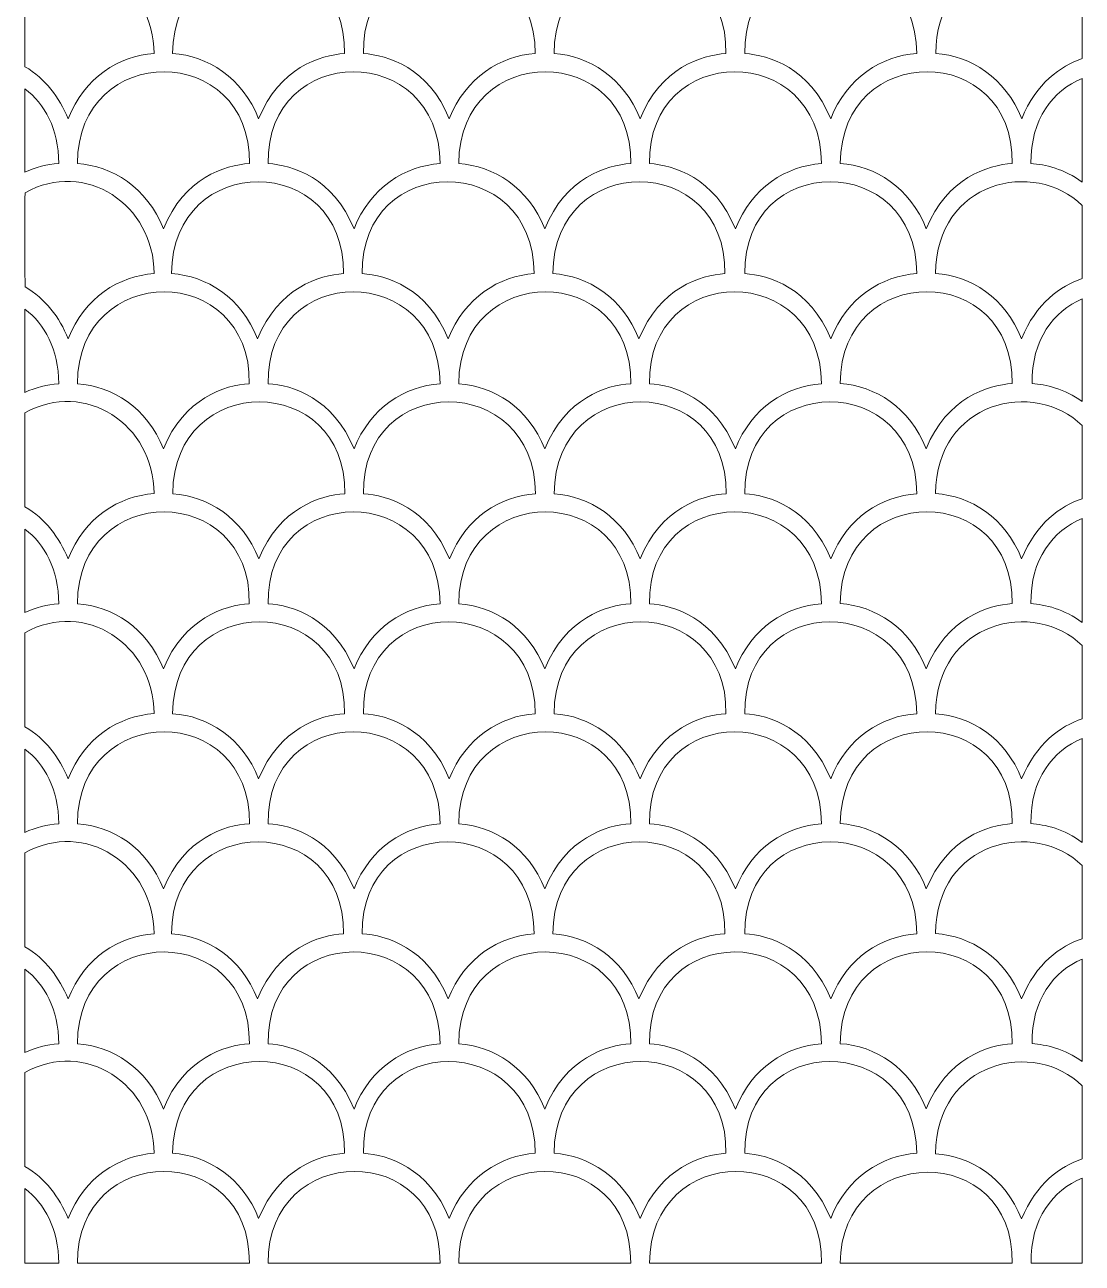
# Model space of a CAD drawing. Header units: centimetres. Extents: x -43 to 43, y -103 to 104.
# Drawn here: x -43 to 43, y -102.8 to -2.1 of the extents above; entities that cross this region are included whole.
import ezdxf

# ---------------------------------------------------------------- set-up
doc = ezdxf.new("R2010")
doc.units = ezdxf.units.CM
doc.header["$MEASUREMENT"] = 0
doc.layers.add('layer 1', color=7, linetype='Continuous')

msp = doc.modelspace()

# ---------------------------------------------------------------- linework, layer by layer
at = {"layer": 'layer 1', "color": 242, "lineweight": 9}
for points, knots in [([(-23.99277, -9.74965), (-25.31445, -6.37551), (-28.16029, -4.63117), (-30.9891, -4.44569), (-30.9891, -4.44569), (-30.94938, 5.54222), (-16.86106, 5.48813), (-16.9984, -4.44569), (-16.9984, -4.44569), (-18.96958, -4.56104), (-22.31562, -5.6107), (-23.99277, -9.74965)], [0, 0, 0, 0, 0.25, 0.25, 0.25, 0.25, 0.5, 0.5, 0.5, 0.5, 1, 1, 1, 1]), ([(-8.48003, -9.74967), (-7.15835, -6.37554), (-4.31251, -4.6312), (-1.4837, -4.44573), (-1.4837, -4.44573), (-1.52338, 5.54218), (-15.6117, 5.48813), (-15.4744, -4.44569), (-15.4744, -4.44569), (-13.50322, -4.56105), (-10.15718, -5.61072), (-8.48003, -9.74967)], [0, 0, 0, 0, 0.25, 0.25, 0.25, 0.25, 0.5, 0.5, 0.5, 0.5, 1, 1, 1, 1]), ([(7.03663, -9.74969), (5.71495, -6.37556), (2.86911, -4.63121), (0.0403, -4.44573), (0.0403, -4.44573), (0.08002, 5.54218), (14.16834, 5.48809), (14.031, -4.44573), (14.031, -4.44573), (12.05982, -4.56109), (8.71378, -5.61074), (7.03663, -9.74969)], [0, 0, 0, 0, 0.25, 0.25, 0.25, 0.25, 0.5, 0.5, 0.5, 0.5, 1, 1, 1, 1]), ([(22.54937, -9.74971), (23.87105, -6.37558), (26.71689, -4.63125), (29.5457, -4.44577), (29.5457, -4.44577), (29.50602, 5.54214), (15.4177, 5.48809), (15.555, -4.44573), (15.555, -4.44573), (17.52618, -4.56109), (20.87222, -5.61076), (22.54937, -9.74971)], [0, 0, 0, 0, 0.25, 0.25, 0.25, 0.25, 0.5, 0.5, 0.5, 0.5, 1, 1, 1, 1]), ([(-43.0067, 2.13732), (-38.10973, 4.86176), (-32.52202, 1.18985), (-32.49965, -4.44394), (-32.49965, -4.44394), (-35.32846, -4.62942), (-38.1743, -6.37376), (-39.49599, -9.74788), (-39.49599, -9.74788), (-40.20753, -7.99191), (-41.36005, -6.47785), (-43.00668, -5.51259), (-43.00668, -5.51259), (-43.01509, -2.96184), (-43.02211, -0.4132), (-43.0067, 2.13732)], [0, 0, 0, 0, 0.2, 0.2, 0.2, 0.2, 0.4, 0.4, 0.4, 0.4, 0.6, 0.6, 0.6, 0.6, 1, 1, 1, 1]), ([(43.01599, 1.0993), (39.1296, 4.9072), (31.12307, 3.08284), (31.09317, -4.44319), (31.09317, -4.44319), (33.92199, -4.62867), (36.76783, -6.373), (38.08952, -9.74713), (38.08952, -9.74713), (39.26244, -6.85251), (41.25163, -5.46887), (43.01594, -4.85908), (43.01594, -4.85908), (43.01594, -4.85908), (43.01599, 1.0993), (43.01599, 1.0993)], [0, 0, 0, 0, 0.2, 0.2, 0.2, 0.2, 0.4, 0.4, 0.4, 0.4, 0.6, 0.6, 0.6, 0.6, 1, 1, 1, 1]), ([(-31.74343, -18.69831), (-33.0651, -15.32417), (-35.91094, -13.57983), (-38.73975, -13.39435), (-38.73975, -13.39435), (-38.70003, -3.40644), (-24.61171, -3.46053), (-24.74905, -13.39435), (-24.74905, -13.39435), (-26.72023, -13.5097), (-30.06627, -14.55936), (-31.74343, -18.69831)], [0, 0, 0, 0, 0.25, 0.25, 0.25, 0.25, 0.5, 0.5, 0.5, 0.5, 1, 1, 1, 1]), ([(-16.23069, -18.69833), (-14.909, -15.3242), (-12.06316, -13.57986), (-9.23435, -13.39439), (-9.23435, -13.39439), (-9.27403, -3.40648), (-23.36235, -3.46053), (-23.22505, -13.39435), (-23.22505, -13.39435), (-21.25387, -13.50971), (-17.90783, -14.55938), (-16.23069, -18.69833)], [0, 0, 0, 0, 0.25, 0.25, 0.25, 0.25, 0.5, 0.5, 0.5, 0.5, 1, 1, 1, 1]), ([(-0.71403, -18.69835), (-2.0357, -15.32422), (-4.88154, -13.57987), (-7.71035, -13.39439), (-7.71035, -13.39439), (-7.67063, -3.40648), (6.41769, -3.46057), (6.28035, -13.39439), (6.28035, -13.39439), (4.30917, -13.50975), (0.96313, -14.5594), (-0.71403, -18.69835)], [0, 0, 0, 0, 0.25, 0.25, 0.25, 0.25, 0.5, 0.5, 0.5, 0.5, 1, 1, 1, 1]), ([(14.79871, -18.69837), (16.1204, -15.32424), (18.96624, -13.57991), (21.79505, -13.39443), (21.79505, -13.39443), (21.75537, -3.40652), (7.66705, -3.46057), (7.80435, -13.39439), (7.80435, -13.39439), (9.77553, -13.50975), (13.12157, -14.55942), (14.79871, -18.69837)], [0, 0, 0, 0, 0.25, 0.25, 0.25, 0.25, 0.5, 0.5, 0.5, 0.5, 1, 1, 1, 1]), ([(30.32883, -18.69244), (29.00715, -15.31831), (26.1613, -13.57398), (23.33249, -13.38851), (23.33249, -13.38851), (23.37217, -3.40059), (37.46049, -3.45464), (37.32319, -13.38844), (37.32319, -13.38844), (35.35201, -13.50382), (32.00597, -14.55348), (30.32883, -18.69244)], [0, 0, 0, 0, 0.25, 0.25, 0.25, 0.25, 0.5, 0.5, 0.5, 0.5, 1, 1, 1, 1]), ([(43.01593, -14.91146), (41.55663, -13.82718), (39.97633, -13.45453), (38.84719, -13.38844), (38.84719, -13.38844), (38.79702, -9.75833), (40.64651, -7.44753), (43.01593, -6.46398), (43.01593, -6.46398), (43.01593, -6.46398), (43.01593, -14.91146), (43.01593, -14.91146)], [0, 0, 0, 0, 0.25, 0.25, 0.25, 0.25, 0.5, 0.5, 0.5, 0.5, 1, 1, 1, 1]), ([(-43.00659, -14.08511), (-42.13719, -13.69055), (-41.21398, -13.44448), (-40.26072, -13.38199), (-40.26072, -13.38199), (-40.27193, -10.55869), (-41.38953, -8.53705), (-43.00721, -7.31486), (-43.00721, -7.31486), (-43.00721, -7.31486), (-43.00659, -14.08511), (-43.00659, -14.08511)], [0, 0, 0, 0, 0.25, 0.25, 0.25, 0.25, 0.5, 0.5, 0.5, 0.5, 1, 1, 1, 1]), ([(-43.00162, -15.76191), (-38.10465, -13.03747), (-32.51694, -16.70938), (-32.49457, -22.34317), (-32.49457, -22.34317), (-35.32338, -22.52865), (-38.16922, -24.27299), (-39.49091, -27.64711), (-39.49091, -27.64711), (-40.20245, -25.89114), (-41.35497, -24.37708), (-43.0016, -23.41182), (-43.0016, -23.41182), (-43.01001, -20.86107), (-43.01703, -18.31243), (-43.00162, -15.76191)], [0, 0, 0, 0, 0.2, 0.2, 0.2, 0.2, 0.4, 0.4, 0.4, 0.4, 0.6, 0.6, 0.6, 0.6, 1, 1, 1, 1]), ([(-24.08297, -27.64897), (-25.40464, -24.27483), (-28.25048, -22.53049), (-31.07929, -22.345), (-31.07929, -22.345), (-31.03958, -12.3571), (-16.95126, -12.4112), (-17.08859, -22.345), (-17.08859, -22.345), (-19.05977, -22.46036), (-22.40581, -23.51002), (-24.08297, -27.64897)], [0, 0, 0, 0, 0.25, 0.25, 0.25, 0.25, 0.5, 0.5, 0.5, 0.5, 1, 1, 1, 1]), ([(-8.57023, -27.64899), (-7.24854, -24.27486), (-4.4027, -22.53052), (-1.57389, -22.34504), (-1.57389, -22.34504), (-1.61358, -12.35714), (-15.7019, -12.4112), (-15.56459, -22.345), (-15.56459, -22.345), (-13.59341, -22.46037), (-10.24737, -23.51004), (-8.57023, -27.64899)], [0, 0, 0, 0, 0.25, 0.25, 0.25, 0.25, 0.5, 0.5, 0.5, 0.5, 1, 1, 1, 1]), ([(6.94643, -27.64901), (5.62476, -24.27488), (2.77892, -22.53053), (-0.04989, -22.34504), (-0.04989, -22.34504), (-0.01018, -12.35714), (14.07814, -12.41124), (13.94081, -22.34504), (13.94081, -22.34504), (11.96963, -22.46041), (8.62359, -23.51006), (6.94643, -27.64901)], [0, 0, 0, 0, 0.25, 0.25, 0.25, 0.25, 0.5, 0.5, 0.5, 0.5, 1, 1, 1, 1]), ([(22.55977, -27.65013), (23.88146, -24.276), (26.7273, -22.53167), (29.55611, -22.34619), (29.55611, -22.34619), (29.51642, -12.35828), (15.4281, -12.41233), (15.56541, -22.34615), (15.56541, -22.34615), (17.53659, -22.46151), (20.88263, -23.51118), (22.55977, -27.65013)], [0, 0, 0, 0, 0.25, 0.25, 0.25, 0.25, 0.5, 0.5, 0.5, 0.5, 1, 1, 1, 1]), ([(43.01597, -16.80448), (39.13332, -12.98362), (31.11306, -14.80466), (31.08315, -22.33715), (31.08315, -22.33715), (33.91196, -22.52263), (36.75781, -24.26696), (38.07949, -27.64109), (38.07949, -27.64109), (39.25464, -24.741), (41.24913, -23.35761), (43.01592, -22.74959), (43.01592, -22.74959), (43.01592, -22.74959), (43.01597, -16.80448), (43.01597, -16.80448)], [0, 0, 0, 0, 0.2, 0.2, 0.2, 0.2, 0.4, 0.4, 0.4, 0.4, 0.6, 0.6, 0.6, 0.6, 1, 1, 1, 1]), ([(-31.74617, -36.60362), (-33.06785, -33.22948), (-35.91368, -31.48513), (-38.74249, -31.29964), (-38.74249, -31.29964), (-38.70278, -21.31175), (-24.61446, -21.36583), (-24.75179, -31.29964), (-24.75179, -31.29964), (-26.72297, -31.41501), (-30.06902, -32.46467), (-31.74617, -36.60362)], [0, 0, 0, 0, 0.25, 0.25, 0.25, 0.25, 0.5, 0.5, 0.5, 0.5, 1, 1, 1, 1]), ([(-16.23343, -36.60364), (-14.91175, -33.22951), (-12.0659, -31.48516), (-9.23709, -31.29968), (-9.23709, -31.29968), (-9.27678, -21.31179), (-23.3651, -21.36583), (-23.22779, -31.29964), (-23.22779, -31.29964), (-21.25661, -31.41502), (-17.91058, -32.46469), (-16.23343, -36.60364)], [0, 0, 0, 0, 0.25, 0.25, 0.25, 0.25, 0.5, 0.5, 0.5, 0.5, 1, 1, 1, 1]), ([(-0.71677, -36.60366), (-2.03845, -33.22953), (-4.88428, -31.48517), (-7.71309, -31.29968), (-7.71309, -31.29968), (-7.67338, -21.31179), (6.41494, -21.36587), (6.27761, -31.29968), (6.27761, -31.29968), (4.30643, -31.41506), (0.96038, -32.46471), (-0.71677, -36.60366)], [0, 0, 0, 0, 0.25, 0.25, 0.25, 0.25, 0.5, 0.5, 0.5, 0.5, 1, 1, 1, 1]), ([(14.79597, -36.60368), (16.11765, -33.22955), (18.9635, -31.48521), (21.79231, -31.29972), (21.79231, -31.29972), (21.75262, -21.31183), (7.6643, -21.36587), (7.80161, -31.29968), (7.80161, -31.29968), (9.77279, -31.41506), (13.11882, -32.46473), (14.79597, -36.60368)], [0, 0, 0, 0, 0.25, 0.25, 0.25, 0.25, 0.5, 0.5, 0.5, 0.5, 1, 1, 1, 1]), ([(30.31845, -36.59286), (28.99675, -33.21874), (26.15092, -31.4744), (23.32211, -31.28893), (23.32211, -31.28893), (23.36178, -21.30102), (37.4501, -21.35506), (37.31281, -31.28886), (37.31281, -31.28886), (35.34163, -31.40424), (31.99558, -32.4539), (30.31845, -36.59286)], [0, 0, 0, 0, 0.25, 0.25, 0.25, 0.25, 0.5, 0.5, 0.5, 0.5, 1, 1, 1, 1]), ([(43.0159, -32.74475), (41.58199, -31.7113), (40.04332, -31.35249), (38.93741, -31.28776), (38.93741, -31.28776), (38.88786, -27.70386), (40.68993, -25.40589), (43.0159, -24.40151), (43.0159, -24.40151), (43.0159, -24.40151), (43.0159, -32.74475), (43.0159, -32.74475)], [0, 0, 0, 0, 0.25, 0.25, 0.25, 0.25, 0.5, 0.5, 0.5, 0.5, 1, 1, 1, 1]), ([(-43.00859, -32.00241), (-42.13919, -31.60785), (-41.21598, -31.36178), (-40.26272, -31.29929), (-40.26272, -31.29929), (-40.27393, -28.47599), (-41.39153, -26.45435), (-43.00921, -25.23216), (-43.00921, -25.23216), (-43.00921, -25.23216), (-43.00859, -32.00241), (-43.00859, -32.00241)], [0, 0, 0, 0, 0.25, 0.25, 0.25, 0.25, 0.5, 0.5, 0.5, 0.5, 1, 1, 1, 1]), ([(-43.00697, -33.66152), (-38.11, -30.93708), (-32.52229, -34.60899), (-32.49992, -40.24278), (-32.49992, -40.24278), (-35.32873, -40.42826), (-38.17457, -42.1726), (-39.49626, -45.54672), (-39.49626, -45.54672), (-40.2078, -43.79075), (-41.36032, -42.27669), (-43.00695, -41.31143), (-43.00695, -41.31143), (-43.01536, -38.76068), (-43.02238, -36.21204), (-43.00697, -33.66152)], [0, 0, 0, 0, 0.2, 0.2, 0.2, 0.2, 0.4, 0.4, 0.4, 0.4, 0.6, 0.6, 0.6, 0.6, 1, 1, 1, 1]), ([(-23.98351, -45.55429), (-25.30519, -42.18014), (-28.15103, -40.43581), (-30.97984, -40.25031), (-30.97984, -40.25031), (-30.94012, -30.26242), (-16.8518, -30.3165), (-16.98914, -40.25031), (-16.98914, -40.25031), (-18.96032, -40.36568), (-22.30636, -41.41534), (-23.98351, -45.55429)], [0, 0, 0, 0, 0.25, 0.25, 0.25, 0.25, 0.5, 0.5, 0.5, 0.5, 1, 1, 1, 1]), ([(-8.47077, -45.55431), (-7.14909, -42.18017), (-4.30325, -40.43584), (-1.47444, -40.25035), (-1.47444, -40.25035), (-1.51412, -30.26246), (-15.60244, -30.3165), (-15.46514, -40.25031), (-15.46514, -40.25031), (-13.49396, -40.36569), (-10.14792, -41.41536), (-8.47077, -45.55431)], [0, 0, 0, 0, 0.25, 0.25, 0.25, 0.25, 0.5, 0.5, 0.5, 0.5, 1, 1, 1, 1]), ([(7.04589, -45.55433), (5.72421, -42.18019), (2.87837, -40.43585), (0.04956, -40.25035), (0.04956, -40.25035), (0.08928, -30.26246), (14.1776, -30.31654), (14.04026, -40.25035), (14.04026, -40.25035), (12.06908, -40.36573), (8.72304, -41.41538), (7.04589, -45.55433)], [0, 0, 0, 0, 0.25, 0.25, 0.25, 0.25, 0.5, 0.5, 0.5, 0.5, 1, 1, 1, 1]), ([(22.55863, -45.55435), (23.88031, -42.18021), (26.72615, -40.43589), (29.55496, -40.25039), (29.55496, -40.25039), (29.51528, -30.2625), (15.42696, -30.31654), (15.56426, -40.25035), (15.56426, -40.25035), (17.53544, -40.36573), (20.88148, -41.4154), (22.55863, -45.55435)], [0, 0, 0, 0, 0.25, 0.25, 0.25, 0.25, 0.5, 0.5, 0.5, 0.5, 1, 1, 1, 1]), ([(43.01589, -34.70699), (39.13219, -30.88981), (31.11581, -32.71178), (31.08591, -40.24245), (31.08591, -40.24245), (33.91472, -40.42793), (36.76057, -42.17226), (38.08226, -45.54639), (38.08226, -45.54639), (39.25678, -42.64783), (41.24979, -41.26436), (43.01589, -40.65585), (43.01589, -40.65585), (43.01589, -40.65585), (43.01589, -34.70699), (43.01589, -34.70699)], [0, 0, 0, 0, 0.2, 0.2, 0.2, 0.2, 0.4, 0.4, 0.4, 0.4, 0.6, 0.6, 0.6, 0.6, 1, 1, 1, 1]), ([(-31.7467, -54.50496), (-33.06837, -51.13082), (-35.91421, -49.38648), (-38.74302, -49.20099), (-38.74302, -49.20099), (-38.7033, -39.21309), (-24.61498, -39.26718), (-24.75232, -49.20099), (-24.75232, -49.20099), (-26.7235, -49.31635), (-30.06954, -50.36601), (-31.7467, -54.50496)], [0, 0, 0, 0, 0.25, 0.25, 0.25, 0.25, 0.5, 0.5, 0.5, 0.5, 1, 1, 1, 1]), ([(-16.23154, -54.50498), (-14.91113, -51.13035), (-12.06595, -49.38493), (-9.23721, -49.19838), (-9.23721, -49.19838), (-9.28067, -39.2105), (-23.36897, -39.26988), (-23.22791, -49.20364), (-23.22791, -49.20364), (-21.25669, -49.31826), (-17.91025, -50.36666), (-16.23154, -54.50498)], [0, 0, 0, 0, 0.25, 0.25, 0.25, 0.25, 0.5, 0.5, 0.5, 0.5, 1, 1, 1, 1]), ([(-0.7173, -54.505), (-2.03897, -51.13087), (-4.88481, -49.38652), (-7.71362, -49.20103), (-7.71362, -49.20103), (-7.6739, -39.21313), (6.41442, -39.26722), (6.27708, -49.20103), (6.27708, -49.20103), (4.3059, -49.3164), (0.95986, -50.36605), (-0.7173, -54.505)], [0, 0, 0, 0, 0.25, 0.25, 0.25, 0.25, 0.5, 0.5, 0.5, 0.5, 1, 1, 1, 1]), ([(14.79544, -54.50502), (16.11713, -51.13089), (18.96297, -49.38656), (21.79178, -49.20107), (21.79178, -49.20107), (21.7521, -39.21317), (7.66378, -39.26722), (7.80108, -49.20103), (7.80108, -49.20103), (9.77226, -49.3164), (13.1183, -50.36607), (14.79544, -54.50502)], [0, 0, 0, 0, 0.25, 0.25, 0.25, 0.25, 0.5, 0.5, 0.5, 0.5, 1, 1, 1, 1]), ([(30.31961, -54.49707), (28.99792, -51.12294), (26.15208, -49.37861), (23.32327, -49.19313), (23.32327, -49.19313), (23.36295, -39.20523), (37.45127, -39.25926), (37.31397, -49.19307), (37.31397, -49.19307), (35.34279, -49.30845), (31.99675, -50.35811), (30.31961, -54.49707)], [0, 0, 0, 0, 0.25, 0.25, 0.25, 0.25, 0.5, 0.5, 0.5, 0.5, 1, 1, 1, 1]), ([(43.01589, -50.72293), (43.01589, -50.72293), (43.01588, -42.26481), (43.01588, -42.26481), (43.01588, -42.26481), (40.64207, -43.24619), (38.78773, -45.55827), (38.83797, -49.19307), (38.83797, -49.19307), (39.96948, -49.2593), (41.55402, -49.63338), (43.01588, -50.72292), (43.01588, -50.72292), (43.01588, -50.72292), (43.01589, -50.72293), (43.01589, -50.72293)], [0, 0, 0, 0, 0.2, 0.2, 0.2, 0.2, 0.4, 0.4, 0.4, 0.4, 0.6, 0.6, 0.6, 0.6, 1, 1, 1, 1]), ([(-43.00859, -49.90427), (-42.13919, -49.50971), (-41.21598, -49.26364), (-40.26272, -49.20115), (-40.26272, -49.20115), (-40.27393, -46.37785), (-41.39153, -44.35621), (-43.00921, -43.13402), (-43.00921, -43.13402), (-43.00921, -43.13402), (-43.00859, -49.90427), (-43.00859, -49.90427)], [0, 0, 0, 0, 0.25, 0.25, 0.25, 0.25, 0.5, 0.5, 0.5, 0.5, 1, 1, 1, 1]), ([(-23.99285, -63.44684), (-25.31452, -60.0727), (-28.16036, -58.32836), (-30.98917, -58.14287), (-30.98917, -58.14287), (-30.94946, -48.15497), (-16.86114, -48.20906), (-16.99847, -58.14287), (-16.99847, -58.14287), (-18.96965, -58.25823), (-22.31569, -59.30789), (-23.99285, -63.44684)], [0, 0, 0, 0, 0.25, 0.25, 0.25, 0.25, 0.5, 0.5, 0.5, 0.5, 1, 1, 1, 1]), ([(-8.48011, -63.44686), (-7.15842, -60.07273), (-4.31258, -58.32839), (-1.48377, -58.14291), (-1.48377, -58.14291), (-1.52346, -48.15501), (-15.61178, -48.20906), (-15.47447, -58.14287), (-15.47447, -58.14287), (-13.50329, -58.25824), (-10.15725, -59.30791), (-8.48011, -63.44686)], [0, 0, 0, 0, 0.25, 0.25, 0.25, 0.25, 0.5, 0.5, 0.5, 0.5, 1, 1, 1, 1]), ([(7.03655, -63.44688), (5.71488, -60.07275), (2.86904, -58.3284), (0.04023, -58.14291), (0.04023, -58.14291), (0.07994, -48.15501), (14.16826, -48.2091), (14.03093, -58.14291), (14.03093, -58.14291), (12.05975, -58.25828), (8.71371, -59.30793), (7.03655, -63.44688)], [0, 0, 0, 0, 0.25, 0.25, 0.25, 0.25, 0.5, 0.5, 0.5, 0.5, 1, 1, 1, 1]), ([(22.54929, -63.4469), (23.87098, -60.07277), (26.71682, -58.32844), (29.54563, -58.14295), (29.54563, -58.14295), (29.50594, -48.15505), (15.41762, -48.2091), (15.55493, -58.14291), (15.55493, -58.14291), (17.52611, -58.25828), (20.87215, -59.30795), (22.54929, -63.4469)], [0, 0, 0, 0, 0.25, 0.25, 0.25, 0.25, 0.5, 0.5, 0.5, 0.5, 1, 1, 1, 1]), ([(-43.00697, -51.55446), (-38.11, -48.83002), (-32.52229, -52.50193), (-32.49992, -58.13572), (-32.49992, -58.13572), (-35.32873, -58.3212), (-38.17457, -60.06554), (-39.49626, -63.43966), (-39.49626, -63.43966), (-40.2078, -61.68369), (-41.36032, -60.16963), (-43.00695, -59.20437), (-43.00695, -59.20437), (-43.01536, -56.65362), (-43.02238, -54.10498), (-43.00697, -51.55446)], [0, 0, 0, 0, 0.2, 0.2, 0.2, 0.2, 0.4, 0.4, 0.4, 0.4, 0.6, 0.6, 0.6, 0.6, 1, 1, 1, 1]), ([(43.01587, -58.5574), (41.24991, -59.16601), (39.2572, -60.54948), (38.0828, -63.44774), (38.0828, -63.44774), (36.76112, -60.07361), (33.91527, -58.32928), (31.08646, -58.1438), (31.08646, -58.1438), (31.11636, -50.61348), (39.132, -48.79133), (43.01591, -52.60782), (43.01591, -52.60782), (43.01591, -52.60782), (43.01587, -58.5574), (43.01587, -58.5574)], [0, 0, 0, 0, 0.2, 0.2, 0.2, 0.2, 0.4, 0.4, 0.4, 0.4, 0.6, 0.6, 0.6, 0.6, 1, 1, 1, 1]), ([(-31.7435, -72.3955), (-33.06518, -69.02136), (-35.91101, -67.27702), (-38.73982, -67.09153), (-38.73982, -67.09153), (-38.70011, -57.10363), (-24.61179, -57.15772), (-24.74912, -67.09153), (-24.74912, -67.09153), (-26.7203, -67.20689), (-30.06635, -68.25655), (-31.7435, -72.3955)], [0, 0, 0, 0, 0.25, 0.25, 0.25, 0.25, 0.5, 0.5, 0.5, 0.5, 1, 1, 1, 1]), ([(-16.23076, -72.39552), (-14.90908, -69.02139), (-12.06323, -67.27705), (-9.23442, -67.09157), (-9.23442, -67.09157), (-9.27411, -57.10367), (-23.36243, -57.15772), (-23.22512, -67.09153), (-23.22512, -67.09153), (-21.25394, -67.2069), (-17.90791, -68.25657), (-16.23076, -72.39552)], [0, 0, 0, 0, 0.25, 0.25, 0.25, 0.25, 0.5, 0.5, 0.5, 0.5, 1, 1, 1, 1]), ([(-0.7141, -72.39554), (-2.03578, -69.02141), (-4.88161, -67.27706), (-7.71042, -67.09157), (-7.71042, -67.09157), (-7.67071, -57.10367), (6.41761, -57.15776), (6.28028, -67.09157), (6.28028, -67.09157), (4.3091, -67.20694), (0.96305, -68.25659), (-0.7141, -72.39554)], [0, 0, 0, 0, 0.25, 0.25, 0.25, 0.25, 0.5, 0.5, 0.5, 0.5, 1, 1, 1, 1]), ([(14.79864, -72.39556), (16.12032, -69.02143), (18.96617, -67.2771), (21.79498, -67.09161), (21.79498, -67.09161), (21.75529, -57.10371), (7.66697, -57.15776), (7.80428, -67.09157), (7.80428, -67.09157), (9.77546, -67.20694), (13.12149, -68.25661), (14.79864, -72.39556)], [0, 0, 0, 0, 0.25, 0.25, 0.25, 0.25, 0.5, 0.5, 0.5, 0.5, 1, 1, 1, 1]), ([(30.32896, -72.38963), (29.00727, -69.0155), (26.16143, -67.27117), (23.33262, -67.08569), (23.33262, -67.08569), (23.3723, -57.09778), (37.46062, -57.15182), (37.32332, -67.08563), (37.32332, -67.08563), (35.35214, -67.20101), (32.0061, -68.25067), (30.32896, -72.38963)], [0, 0, 0, 0, 0.25, 0.25, 0.25, 0.25, 0.5, 0.5, 0.5, 0.5, 1, 1, 1, 1]), ([(43.01589, -68.61449), (43.01589, -68.61449), (43.01588, -60.15637), (43.01588, -60.15637), (43.01588, -60.15637), (40.64207, -61.13775), (38.78773, -63.44983), (38.83797, -67.08463), (38.83797, -67.08463), (39.96948, -67.15086), (41.55402, -67.52494), (43.01588, -68.61448), (43.01588, -68.61448), (43.01588, -68.61448), (43.01589, -68.61449), (43.01589, -68.61449)], [0, 0, 0, 0, 0.2, 0.2, 0.2, 0.2, 0.4, 0.4, 0.4, 0.4, 0.6, 0.6, 0.6, 0.6, 1, 1, 1, 1]), ([(-43.00859, -67.79491), (-42.13919, -67.40035), (-41.21598, -67.15428), (-40.26272, -67.09179), (-40.26272, -67.09179), (-40.27393, -64.26849), (-41.39153, -62.24685), (-43.00921, -61.02466), (-43.00921, -61.02466), (-43.00921, -61.02466), (-43.00859, -67.79491), (-43.00859, -67.79491)], [0, 0, 0, 0, 0.25, 0.25, 0.25, 0.25, 0.5, 0.5, 0.5, 0.5, 1, 1, 1, 1]), ([(-24.08304, -81.34616), (-25.40472, -77.97202), (-28.25056, -76.22768), (-31.07937, -76.04219), (-31.07937, -76.04219), (-31.03965, -66.05429), (-16.95133, -66.10838), (-17.08867, -76.04219), (-17.08867, -76.04219), (-19.05985, -76.15755), (-22.40589, -77.20721), (-24.08304, -81.34616)], [0, 0, 0, 0, 0.25, 0.25, 0.25, 0.25, 0.5, 0.5, 0.5, 0.5, 1, 1, 1, 1]), ([(-8.5703, -81.34618), (-7.24862, -77.97205), (-4.40278, -76.22771), (-1.57397, -76.04223), (-1.57397, -76.04223), (-1.61365, -66.05433), (-15.70197, -66.10838), (-15.56467, -76.04219), (-15.56467, -76.04219), (-13.59349, -76.15756), (-10.24745, -77.20723), (-8.5703, -81.34618)], [0, 0, 0, 0, 0.25, 0.25, 0.25, 0.25, 0.5, 0.5, 0.5, 0.5, 1, 1, 1, 1]), ([(6.94636, -81.3462), (5.62468, -77.97207), (2.77884, -76.22772), (-0.04997, -76.04223), (-0.04997, -76.04223), (-0.01025, -66.05433), (14.07807, -66.10842), (13.94073, -76.04223), (13.94073, -76.04223), (11.96955, -76.1576), (8.62351, -77.20725), (6.94636, -81.3462)], [0, 0, 0, 0, 0.25, 0.25, 0.25, 0.25, 0.5, 0.5, 0.5, 0.5, 1, 1, 1, 1]), ([(22.5597, -81.34732), (23.88138, -77.97319), (26.72722, -76.22886), (29.55603, -76.04337), (29.55603, -76.04337), (29.51635, -66.05547), (15.42803, -66.10952), (15.56533, -76.04333), (15.56533, -76.04333), (17.53651, -76.1587), (20.88255, -77.20837), (22.5597, -81.34732)], [0, 0, 0, 0, 0.25, 0.25, 0.25, 0.25, 0.5, 0.5, 0.5, 0.5, 1, 1, 1, 1]), ([(-43.00666, -69.46151), (-38.10969, -66.73707), (-32.52198, -70.40898), (-32.49961, -76.04277), (-32.49961, -76.04277), (-35.32842, -76.22825), (-38.17426, -77.97259), (-39.49595, -81.34671), (-39.49595, -81.34671), (-40.20749, -79.59074), (-41.36001, -78.07668), (-43.00664, -77.11142), (-43.00664, -77.11142), (-43.01505, -74.56067), (-43.02207, -72.01203), (-43.00666, -69.46151)], [0, 0, 0, 0, 0.2, 0.2, 0.2, 0.2, 0.4, 0.4, 0.4, 0.4, 0.6, 0.6, 0.6, 0.6, 1, 1, 1, 1]), ([(43.01587, -70.50144), (39.13315, -66.68088), (31.11319, -68.50199), (31.08328, -76.03434), (31.08328, -76.03434), (33.91209, -76.21982), (36.75794, -77.96415), (38.07963, -81.33828), (38.07963, -81.33828), (39.25471, -78.4383), (41.2491, -77.05491), (43.01584, -76.44685), (43.01584, -76.44685), (43.01584, -76.44685), (43.01587, -70.50144), (43.01587, -70.50144)], [0, 0, 0, 0, 0.2, 0.2, 0.2, 0.2, 0.4, 0.4, 0.4, 0.4, 0.6, 0.6, 0.6, 0.6, 1, 1, 1, 1]), ([(-31.74466, -90.30097), (-33.06633, -86.92683), (-35.91217, -85.18249), (-38.74098, -84.997), (-38.74098, -84.997), (-38.70126, -75.0091), (-24.61294, -75.06319), (-24.75028, -84.997), (-24.75028, -84.997), (-26.72146, -85.11236), (-30.0675, -86.16202), (-31.74466, -90.30097)], [0, 0, 0, 0, 0.25, 0.25, 0.25, 0.25, 0.5, 0.5, 0.5, 0.5, 1, 1, 1, 1]), ([(-16.23192, -90.30099), (-14.91023, -86.92686), (-12.06439, -85.18252), (-9.23558, -84.99704), (-9.23558, -84.99704), (-9.27526, -75.00914), (-23.36358, -75.06319), (-23.22628, -84.997), (-23.22628, -84.997), (-21.2551, -85.11237), (-17.90906, -86.16204), (-16.23192, -90.30099)], [0, 0, 0, 0, 0.25, 0.25, 0.25, 0.25, 0.5, 0.5, 0.5, 0.5, 1, 1, 1, 1]), ([(-0.71526, -90.30101), (-2.03693, -86.92688), (-4.88277, -85.18253), (-7.71158, -84.99704), (-7.71158, -84.99704), (-7.67186, -75.00914), (6.41646, -75.06323), (6.27912, -84.99704), (6.27912, -84.99704), (4.30794, -85.11241), (0.9619, -86.16206), (-0.71526, -90.30101)], [0, 0, 0, 0, 0.25, 0.25, 0.25, 0.25, 0.5, 0.5, 0.5, 0.5, 1, 1, 1, 1]), ([(14.79748, -90.30103), (16.11917, -86.9269), (18.96501, -85.18257), (21.79382, -84.99708), (21.79382, -84.99708), (21.75414, -75.00918), (7.66582, -75.06323), (7.80312, -84.99704), (7.80312, -84.99704), (9.7743, -85.11241), (13.12034, -86.16208), (14.79748, -90.30103)], [0, 0, 0, 0, 0.25, 0.25, 0.25, 0.25, 0.5, 0.5, 0.5, 0.5, 1, 1, 1, 1]), ([(30.31857, -90.29005), (28.99689, -86.91592), (26.15104, -85.17159), (23.32223, -84.98611), (23.32223, -84.98611), (23.36191, -74.99821), (37.45023, -75.05224), (37.31293, -84.98605), (37.31293, -84.98605), (35.34175, -85.10143), (31.99572, -86.15109), (30.31857, -90.29005)], [0, 0, 0, 0, 0.25, 0.25, 0.25, 0.25, 0.5, 0.5, 0.5, 0.5, 1, 1, 1, 1]), ([(43.01583, -86.44179), (41.58198, -85.40845), (40.04338, -85.04967), (38.93753, -84.98495), (38.93753, -84.98495), (38.888, -81.40115), (40.68995, -79.10321), (43.01583, -78.09878), (43.01583, -78.09878), (43.01583, -78.09878), (43.01583, -86.44179), (43.01583, -86.44179)], [0, 0, 0, 0, 0.25, 0.25, 0.25, 0.25, 0.5, 0.5, 0.5, 0.5, 1, 1, 1, 1]), ([(-43.00859, -85.70071), (-42.13919, -85.30615), (-41.21598, -85.06008), (-40.26272, -84.99759), (-40.26272, -84.99759), (-40.27393, -82.17429), (-41.39153, -80.15265), (-43.00921, -78.93046), (-43.00921, -78.93046), (-43.00921, -78.93046), (-43.00859, -85.70071), (-43.00859, -85.70071)], [0, 0, 0, 0, 0.25, 0.25, 0.25, 0.25, 0.5, 0.5, 0.5, 0.5, 1, 1, 1, 1]), ([(-43.00666, -87.32377), (-38.10969, -84.59933), (-32.52198, -88.27124), (-32.49961, -93.90503), (-32.49961, -93.90503), (-35.32842, -94.09051), (-38.17426, -95.83485), (-39.49595, -99.20897), (-39.49595, -99.20897), (-40.20749, -97.453), (-41.36001, -95.93894), (-43.00664, -94.97368), (-43.00664, -94.97368), (-43.01505, -92.42293), (-43.02207, -89.87429), (-43.00666, -87.32377)], [0, 0, 0, 0, 0.2, 0.2, 0.2, 0.2, 0.4, 0.4, 0.4, 0.4, 0.6, 0.6, 0.6, 0.6, 1, 1, 1, 1]), ([(-23.9929, -99.21004), (-25.31457, -95.8359), (-28.16041, -94.09156), (-30.98922, -93.90607), (-30.98922, -93.90607), (-30.94951, -83.91817), (-16.86119, -83.97226), (-16.99852, -93.90607), (-16.99852, -93.90607), (-18.9697, -94.02143), (-22.31574, -95.07109), (-23.9929, -99.21004)], [0, 0, 0, 0, 0.25, 0.25, 0.25, 0.25, 0.5, 0.5, 0.5, 0.5, 1, 1, 1, 1]), ([(-8.48016, -99.21006), (-7.15847, -95.83593), (-4.31263, -94.09159), (-1.48382, -93.90611), (-1.48382, -93.90611), (-1.52351, -83.91821), (-15.61183, -83.97226), (-15.47452, -93.90607), (-15.47452, -93.90607), (-13.50334, -94.02144), (-10.1573, -95.07111), (-8.48016, -99.21006)], [0, 0, 0, 0, 0.25, 0.25, 0.25, 0.25, 0.5, 0.5, 0.5, 0.5, 1, 1, 1, 1]), ([(7.0365, -99.21008), (5.71483, -95.83595), (2.86899, -94.0916), (0.04018, -93.90611), (0.04018, -93.90611), (0.07989, -83.91821), (14.16821, -83.9723), (14.03088, -93.90611), (14.03088, -93.90611), (12.0597, -94.02148), (8.71366, -95.07113), (7.0365, -99.21008)], [0, 0, 0, 0, 0.25, 0.25, 0.25, 0.25, 0.5, 0.5, 0.5, 0.5, 1, 1, 1, 1]), ([(22.54924, -99.2101), (23.87093, -95.83597), (26.71677, -94.09164), (29.54558, -93.90615), (29.54558, -93.90615), (29.50589, -83.91825), (15.41757, -83.9723), (15.55488, -93.90611), (15.55488, -93.90611), (17.52606, -94.02148), (20.8721, -95.07115), (22.54924, -99.2101)], [0, 0, 0, 0, 0.25, 0.25, 0.25, 0.25, 0.5, 0.5, 0.5, 0.5, 1, 1, 1, 1]), ([(43.01582, -94.35274), (41.24938, -94.961), (39.25563, -96.34443), (38.0808, -99.24375), (38.0808, -99.24375), (36.75911, -95.86962), (33.91327, -94.12529), (31.08446, -93.93981), (31.08446, -93.93981), (31.11437, -86.40823), (39.13269, -84.58673), (43.01587, -88.40576), (43.01587, -88.40576), (43.01587, -88.40576), (43.01582, -94.35274), (43.01582, -94.35274)], [0, 0, 0, 0, 0.2, 0.2, 0.2, 0.2, 0.4, 0.4, 0.4, 0.4, 0.6, 0.6, 0.6, 0.6, 1, 1, 1, 1]), ([(-38.73985, -102.84618), (-38.77397, -92.97064), (-24.6597, -92.79866), (-24.74915, -102.84315), (-24.74915, -102.84315), (-24.74915, -102.84315), (-38.73985, -102.84618), (-38.73985, -102.84618)], [0, 0, 0, 0, 0.333333333, 0.333333333, 0.333333333, 0.333333333, 1, 1, 1, 1]), ([(-23.22523, -102.84618), (-23.25935, -92.97064), (-9.14508, -92.79866), (-9.23453, -102.84315), (-9.23453, -102.84315), (-9.23453, -102.84315), (-23.22523, -102.84618), (-23.22523, -102.84618)], [0, 0, 0, 0, 0.333333333, 0.333333333, 0.333333333, 0.333333333, 1, 1, 1, 1]), ([(-7.71169, -102.84618), (-7.74581, -92.97064), (6.36846, -92.79866), (6.27901, -102.84315), (6.27901, -102.84315), (6.27901, -102.84315), (-7.71169, -102.84618), (-7.71169, -102.84618)], [0, 0, 0, 0, 0.333333333, 0.333333333, 0.333333333, 0.333333333, 1, 1, 1, 1]), ([(7.81803, -102.84618), (7.78391, -92.97064), (21.89818, -92.79866), (21.80873, -102.84315), (21.80873, -102.84315), (21.80873, -102.84315), (7.81803, -102.84618), (7.81803, -102.84618)], [0, 0, 0, 0, 0.333333333, 0.333333333, 0.333333333, 0.333333333, 1, 1, 1, 1]), ([(23.33274, -102.84616), (23.3654, -93.11285), (37.46161, -92.84825), (37.32344, -102.84618), (37.32344, -102.84618), (37.32344, -102.84618), (23.33274, -102.84616), (23.33274, -102.84616)], [0, 0, 0, 0, 0.333333333, 0.333333333, 0.333333333, 0.333333333, 1, 1, 1, 1]), ([(43.01582, -95.9245), (40.64655, -96.90812), (38.79719, -99.21619), (38.84737, -102.84614), (38.84737, -102.84614), (38.84737, -102.84614), (43.01564, -102.84619), (43.01564, -102.84619), (43.01564, -102.84619), (43.01564, -102.84619), (43.01582, -95.9245), (43.01582, -95.9245)], [0, 0, 0, 0, 0.25, 0.25, 0.25, 0.25, 0.5, 0.5, 0.5, 0.5, 1, 1, 1, 1]), ([(-43.00867, -102.84616), (-43.00867, -102.84616), (-43.00921, -96.78031), (-43.00921, -96.78031), (-43.00921, -96.78031), (-41.39178, -98.00231), (-40.27427, -100.02354), (-40.26273, -102.84616), (-40.26273, -102.84616), (-40.26273, -102.84616), (-43.00867, -102.84616), (-43.00867, -102.84616)], [0, 0, 0, 0, 0.25, 0.25, 0.25, 0.25, 0.5, 0.5, 0.5, 0.5, 1, 1, 1, 1]), ([(-7.71046, -102.8462), (-7.71046, -102.8462), (-7.71033, -102.8462), (-7.71033, -102.8462), (-7.71033, -102.8462), (-7.71033, -102.8462), (-7.70046, -102.8462), (-7.70046, -102.8462), (-7.70046, -102.8462), (-7.70046, -102.8462), (-7.39882, -102.8462), (-7.39882, -102.8462), (-7.39882, -102.8462), (-7.39882, -102.8462), (-0.49124, -102.84621), (-0.49124, -102.84621), (-0.49124, -102.84621), (-0.49124, -102.84621), (6.25988, -102.84622), (6.25988, -102.84622), (6.25988, -102.84622), (6.25988, -102.84622), (6.27962, -102.84622), (6.27962, -102.84622), (6.27962, -102.84622), (6.27962, -102.84622), (6.28024, -102.84622), (6.28024, -102.84622), (6.28024, -102.84622), (6.28024, -102.84622), (6.28026, -102.84622), (6.28026, -102.84622)], [0, 0, 0, 0, 0.111111111, 0.111111111, 0.111111111, 0.111111111, 0.222222222, 0.222222222, 0.222222222, 0.222222222, 0.333333333, 0.333333333, 0.333333333, 0.333333333, 0.444444444, 0.444444444, 0.444444444, 0.444444444, 0.555555556, 0.555555556, 0.555555556, 0.555555556, 0.666666667, 0.666666667, 0.666666667, 0.666666667, 0.777777778, 0.777777778, 0.777777778, 0.777777778, 1, 1, 1, 1])]:
    msp.add_open_spline(points, degree=3, knots=knots, dxfattribs=at)

doc.saveas('drawing.dxf')
